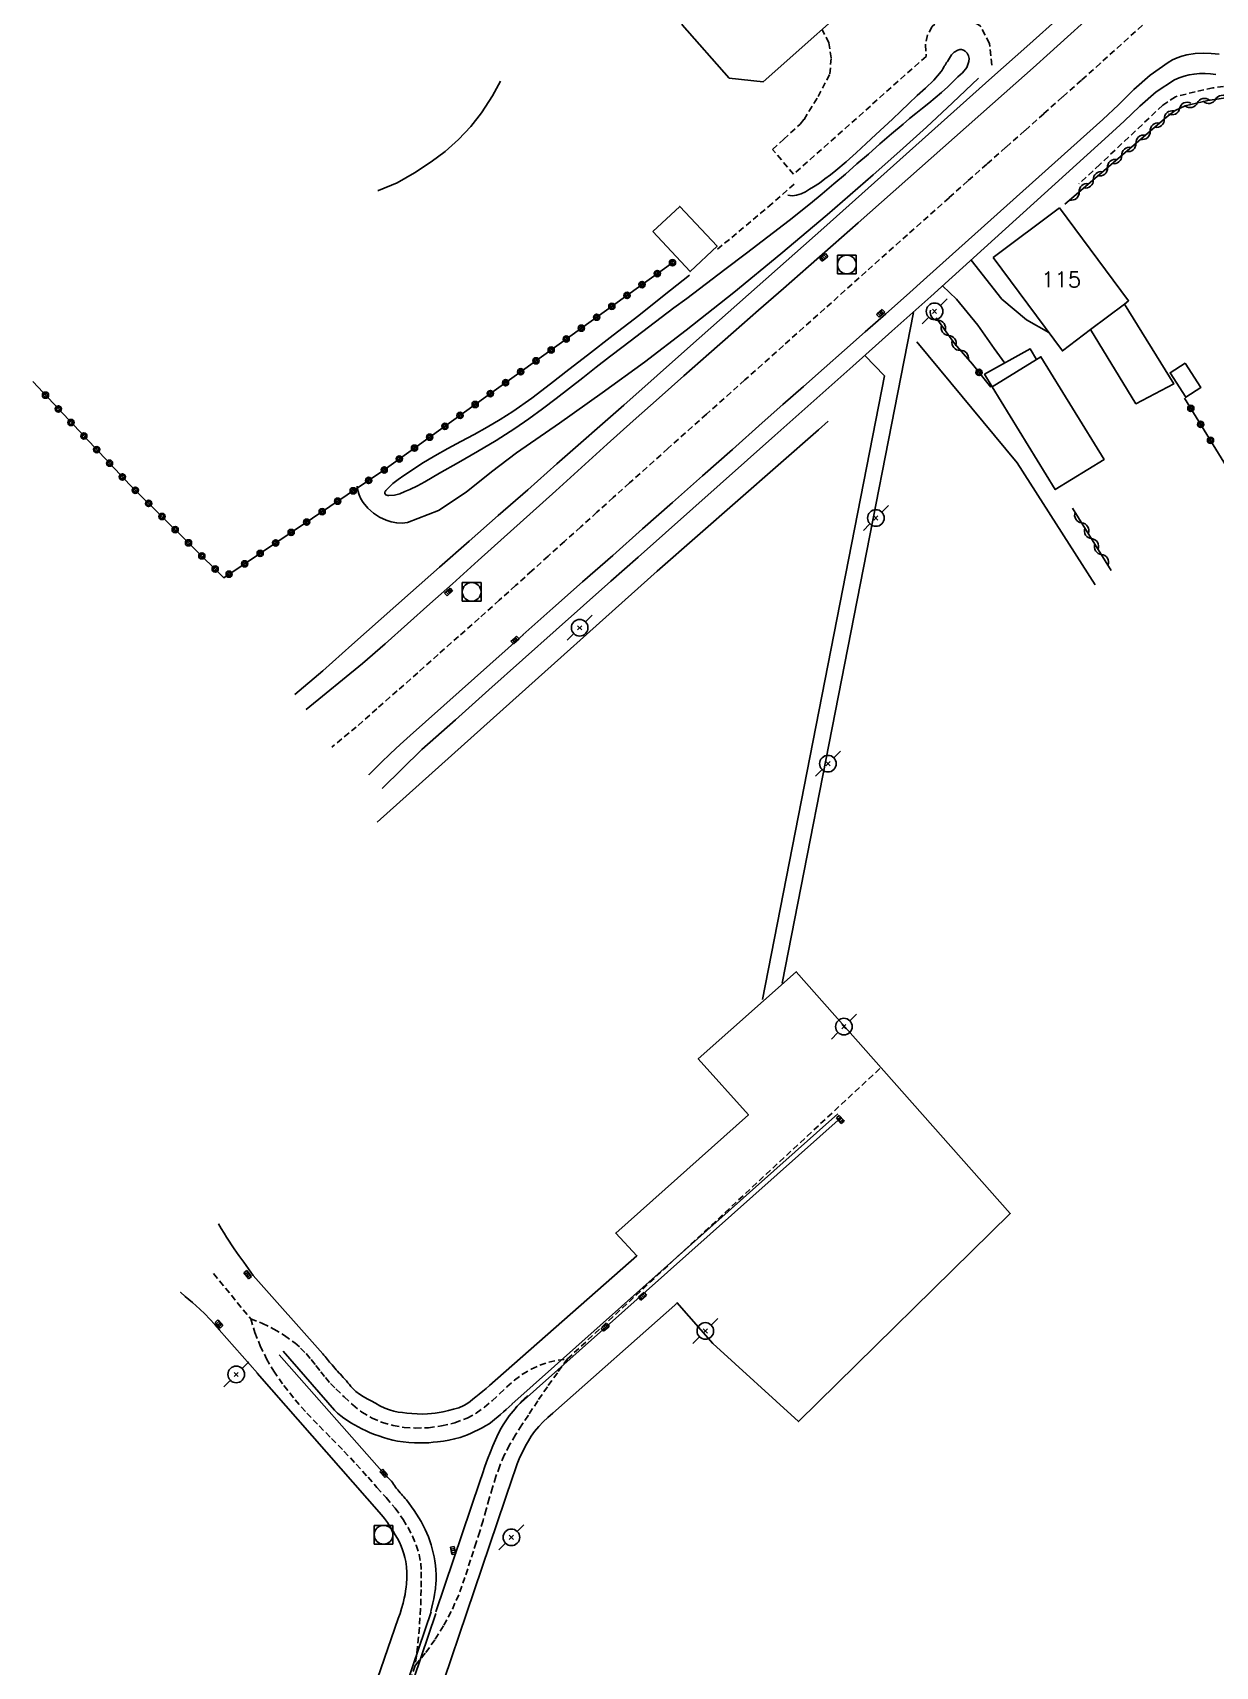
# Model space of a CAD drawing. Header units: millimetres. Extents: x 157000 to 158001, y 157000 to 158002.
# Drawn here: x 157332 to 157426.9, y 157348.4 to 157479.6 of the extents above; entities that cross this region are included whole.
import ezdxf
from ezdxf.enums import TextEntityAlignment as Align

# ---------------------------------------------------------------- set-up
doc = ezdxf.new("R2010")
doc.units = ezdxf.units.MM
doc.linetypes.add('DASHED', pattern=[0.75, 0.5, -0.25])
doc.layers.get('0').update_dxf_attribs({"linetype": 'CONTINUOUS'})
for name, color, linetype in [('W0001', 6, 'DASHED'), ('W0004', 5, 'CONTINUOUS'), ('W0008', 7, 'CONTINUOUS'), ('W0014', 7, 'CONTINUOUS'), ('W0017', 7, 'CONTINUOUS'), ('W0020', 2, 'CONTINUOUS'), ('W0051', 7, 'CONTINUOUS'), ('W0101', 7, 'CONTINUOUS'), ('W0104', 1, 'CONTINUOUS'), ('W0112', 1, 'DASHED'), ('W0211', 2, 'CONTINUOUS'), ('W0214', 2, 'CONTINUOUS'), ('W0310', 3, 'CONTINUOUS'), ('W0323', 7, 'CONTINUOUS'), ('W0330', 7, 'CONTINUOUS'), ('W0401', 7, 'CONTINUOUS'), ('W0420', 7, 'CONTINUOUS'), ('W0473', 7, 'CONTINUOUS'), ('W0991', 7, 'CONTINUOUS')]:
    doc.layers.add(name, color=color, linetype=linetype)
doc.styles.get("Standard").update_dxf_attribs({"font": 'romans.shx', "width": 0.85})

# ---------------------------------------------------------------- blocks, each defined once
blk = doc.blocks.new('T473')
for p, q in [((-0.166667, 0.166667), (0.166667, -0.166667)), ((-0.166667, -0.166667), (0.166667, 0.166667)), ((0.500001, 0.500001), (1.000002, 1.000002)), ((-1.000002, -1.000002), (-0.500001, -0.500001))]:
    blk.add_line(p, q)
blk.add_ellipse((0, 0), major_axis=(0.471405, 0.471405), ratio=1, start_param=5.4977871438, end_param=11.780972451)
blk = doc.blocks.new('T401')
for p, q in [((-0.3, 0.3), (0, 0.3)), ((-0.3, -0.25), (-0.3, 0.3)), ((-0.3, 0.15), (0, 0.15)), ((-0.3, 0), (0, 0)), ((0, 0.3), (0, -0.25)), ((-0.3, -0.15), (0, -0.15)), ((-0.3, -0.25), (-0.3, -0.3)), ((-0.3, -0.3), (0, -0.3)), ((0, -0.3), (0, -0.25))]:
    blk.add_line(p, q)
blk = doc.blocks.new('T420')
for p, q in [((0.75, 0.75), (-0.75, 0.75)), ((-0.75, 0.75), (-0.75, -0.75)), ((0.75, 0.75), (0.75, -0.75)), ((0.75, -0.75), (-0.75, -0.75))]:
    blk.add_line(p, q)
blk.add_ellipse((0, 0), major_axis=(-0.53, 0.53), ratio=1, start_param=3.926991, end_param=10.210176)
blk = doc.blocks.new('t310o')
at = {"color": 0, "linetype": 'Continuous'}
for centre, start, end in [((-0.5, 0.38), 216.8699, 323.1304), ((0.5, -0.37), 36.8699, 143.1303)]:
    blk.add_arc(centre, 0.625, start, end, dxfattribs=at)
blk = doc.blocks.new('t323o')
at = {"color": 0, "linetype": 'Continuous'}
for radius in [0.25, 0.15]:
    blk.add_circle((0, 0), radius, dxfattribs=at)

msp = doc.modelspace()

# ---------------------------------------------------------------- linework, layer by layer
at = {"layer": 'W0001'}
for points in [[(157422.21, 157481.18), (157419.97, 157479.15), (157417.72, 157477.12), (157416.21, 157475.76), (157414.69, 157474.41), (157413.17, 157473.06), (157411.65, 157471.71), (157410.13, 157470.37), (157408.61, 157469.02), (157407.09, 157467.67), (157405.57, 157466.32), (157402.24, 157463.35), (157398.92, 157460.39), (157395.6, 157457.42), (157392.27, 157454.45), (157389.19, 157451.7), (157386.1, 157448.95), (157383.01, 157446.19), (157379.93, 157443.43), (157378.62, 157442.26), (157377.31, 157441.08), (157376.01, 157439.9), (157374.7, 157438.73), (157373.4, 157437.55), (157372.09, 157436.37), (157370.78, 157435.19), (157369.47, 157434.02), (157367.84, 157432.56), (157366.2, 157431.1), (157364.56, 157429.65), (157362.92, 157428.19), (157361.28, 157426.74), (157359.64, 157425.29), (157357.99, 157423.83), (157356.02, 157422.21), (157356.02, 157422.21), (157356.02, 157422.21)], [(157374.94, 157373.1), (157400.05, 157396.44)], [(157346.53, 157379.95), (157349.51, 157376.32)], [(157349.51, 157376.32), (157350.46, 157375.95), (157351.37, 157375.5), (157352.23, 157374.98), (157353.05, 157374.39), (157353.52, 157373.98), (157353.96, 157373.53), (157354.36, 157373.05), (157354.75, 157372.57), (157355.13, 157372.08), (157355.51, 157371.6), (157355.92, 157371.13), (157356.35, 157370.69), (157357.02, 157370.05), (157357.7, 157369.41), (157358.44, 157368.83), (157359.25, 157368.35), (157360.08, 157368.01), (157360.94, 157367.76), (157361.82, 157367.61), (157362.71, 157367.55), (157363.78, 157367.58), (157364.84, 157367.72), (157365.89, 157367.97), (157366.89, 157368.35), (157367.62, 157368.74), (157368.28, 157369.22), (157368.9, 157369.75), (157369.49, 157370.3), (157370.08, 157370.85), (157370.69, 157371.39), (157371.34, 157371.88), (157372.04, 157372.29), (157372.73, 157372.6), (157373.45, 157372.84), (157374.19, 157373), (157374.94, 157373.1)], [(157349.51, 157376.32), (157349.85, 157375.22), (157350.28, 157374.15), (157350.78, 157373.12), (157351.36, 157372.13), (157352.18, 157370.96), (157353.07, 157369.83), (157354.02, 157368.76), (157355.01, 157367.72), (157356, 157366.71), (157357, 157365.7), (157357.98, 157364.66), (157358.93, 157363.6), (157359.65, 157362.78), (157360.39, 157361.97), (157361.11, 157361.13), (157361.74, 157360.22), (157362.14, 157359.56), (157362.5, 157358.87), (157362.8, 157358.15), (157363.03, 157357.41), (157363.16, 157356.71), (157363.2, 157356), (157363.2, 157355.29), (157363.19, 157354.59), (157363.15, 157353.06), (157363.05, 157351.53), (157362.91, 157350), (157362.71, 157348.48)], [(157374.94, 157373.1), (157374.13, 157371.99), (157373.33, 157370.87), (157372.56, 157369.74), (157371.8, 157368.59), (157371.29, 157367.81), (157370.78, 157367.02), (157370.29, 157366.21), (157369.87, 157365.37), (157369.51, 157364.52), (157369.2, 157363.66), (157368.92, 157362.78), (157368.66, 157361.9), (157368.41, 157361.01), (157368.16, 157360.13), (157367.9, 157359.25), (157367.62, 157358.37), (157367.16, 157356.97), (157366.71, 157355.57), (157366.21, 157354.17), (157365.61, 157352.82), (157364.98, 157351.67), (157364.29, 157350.56), (157363.53, 157349.49), (157362.71, 157348.48)], [(157362.71, 157348.48), (157359.09, 157337.85)]]:
    msp.add_lwpolyline(points, dxfattribs=at)
at = {"layer": 'W0004'}
for points in [[(157370.48, 157369.47), (157396.65, 157392.78)], [(157370.75, 157369.17), (157396.92, 157392.48)], [(157352.13, 157373.72), (157356.24, 157368.98)], [(157358.07, 157335.31), (157364, 157352.81)], [(157358.45, 157335.18), (157364.38, 157352.68)]]:
    msp.add_lwpolyline(points, dxfattribs=at)
at = {"layer": 'W0008'}
for points in [[(157358.99, 157419.98), (157358.99, 157419.98), (157358.99, 157419.98), (157358.99, 157419.98), (157358.99, 157419.98), (157359.97, 157420.95), (157360.74, 157421.7), (157361.52, 157422.43), (157362.31, 157423.15), (157371.42, 157431.25)], [(157383.71, 157377.62), (157386.62, 157374.34), (157393.48, 157368.08), (157410.49, 157384.79), (157393.3, 157404.18), (157385.44, 157397.19), (157389.47, 157392.7), (157378.82, 157383.2), (157380.52, 157381.39), (157368.68, 157370.97), (157368.41, 157370.74), (157368.14, 157370.51), (157367.86, 157370.28), (157367.58, 157370.06), (157367.35, 157369.88), (157367.12, 157369.69), (157366.87, 157369.51), (157366.61, 157369.36), (157366.21, 157369.19), (157365.8, 157369.06), (157365.38, 157368.95), (157364.95, 157368.86), (157364.64, 157368.79), (157364.33, 157368.75), (157364.02, 157368.71), (157363.71, 157368.69), (157363.29, 157368.68), (157362.88, 157368.69), (157362.46, 157368.71), (157362.05, 157368.75), (157361.7, 157368.79), (157361.35, 157368.84), (157361, 157368.91), (157360.65, 157369.01), (157360.27, 157369.16), (157359.89, 157369.34), (157359.53, 157369.54), (157359.17, 157369.74), (157358.86, 157369.91), (157358.54, 157370.09), (157358.24, 157370.28), (157357.95, 157370.49), (157357.81, 157370.62), (157357.68, 157370.76), (157357.55, 157370.9), (157357.43, 157371.04), (157357.31, 157371.19), (157357.19, 157371.34), (157357.06, 157371.48), (157356.94, 157371.62), (157356.83, 157371.75), (157356.71, 157371.87), (157356.6, 157372), (157356.49, 157372.12), (157356.37, 157372.24), (157356.26, 157372.37), (157356.15, 157372.49), (157356.04, 157372.62), (157355.94, 157372.73), (157355.85, 157372.84), (157355.76, 157372.96), (157355.67, 157373.07), (157355.57, 157373.18), (157355.48, 157373.3), (157355.39, 157373.41), (157355.29, 157373.52), (157349.72, 157379.8)], [(157349.72, 157379.8), (157349.33, 157380.34), (157348.95, 157380.87), (157348.57, 157381.41), (157348.19, 157381.95), (157347.98, 157382.26), (157347.77, 157382.57), (157347.57, 157382.88), (157347.37, 157383.19), (157347.15, 157383.57), (157346.93, 157383.96), (157346.93, 157383.96), (157346.93, 157383.96), (157346.93, 157383.96)], [(157343.88, 157378.45), (157343.88, 157378.45), (157343.88, 157378.45), (157343.88, 157378.45), (157343.88, 157378.45), (157344.26, 157378.12), (157344.85, 157377.62), (157345.42, 157377.1), (157345.84, 157376.71), (157346.24, 157376.3), (157346.63, 157375.88), (157347.01, 157375.45)], [(157383.8, 157377.62), (157373.76, 157368.76), (157373.37, 157368.41), (157372.99, 157368.06), (157372.63, 157367.68), (157372.3, 157367.28), (157372.03, 157366.91), (157371.8, 157366.53), (157371.58, 157366.13), (157371.38, 157365.73), (157371.13, 157365.21), (157370.91, 157364.67), (157370.71, 157364.13), (157370.52, 157363.58), (157361.34, 157336.44)], [(157346.98, 157375.45), (157350.05, 157371.95)], [(157363.97, 157352.83), (157364.06, 157353.17), (157364.14, 157353.51), (157364.21, 157353.85), (157364.27, 157354.2), (157364.3, 157354.35), (157364.32, 157354.5), (157364.34, 157354.65), (157364.36, 157354.81), (157364.37, 157354.96), (157364.38, 157355.12), (157364.39, 157355.27), (157364.4, 157355.42), (157364.4, 157355.79), (157364.38, 157356.16), (157364.35, 157356.53), (157364.3, 157356.89), (157364.25, 157357.22), (157364.17, 157357.55), (157364.09, 157357.87), (157364, 157358.19), (157363.9, 157358.51), (157363.79, 157358.82), (157363.66, 157359.12), (157363.53, 157359.42), (157363.37, 157359.73), (157363.2, 157360.04), (157363.02, 157360.34), (157362.83, 157360.64), (157362.63, 157360.93), (157362.43, 157361.22), (157362.22, 157361.5), (157362.01, 157361.78), (157361.91, 157361.9), (157361.81, 157362.02), (157361.71, 157362.13), (157361.61, 157362.25), (157361.51, 157362.36), (157361.41, 157362.48), (157361.31, 157362.59), (157361.21, 157362.71), (157361.13, 157362.82), (157361.05, 157362.94), (157360.97, 157363.06), (157360.89, 157363.18), (157360.81, 157363.3), (157360.72, 157363.41), (157360.61, 157363.51), (157360.5, 157363.61), (157360.43, 157363.65), (157351.8, 157373.42)], [(157350.02, 157371.96), (157360, 157360.6), (157360.25, 157360.29), (157360.49, 157359.96), (157360.72, 157359.62), (157360.94, 157359.28), (157361.12, 157358.98), (157361.29, 157358.69), (157361.45, 157358.38), (157361.6, 157358.07), (157361.71, 157357.77), (157361.81, 157357.47), (157361.89, 157357.16), (157361.96, 157356.85), (157362.01, 157356.4), (157362.04, 157355.96), (157362.04, 157355.51), (157362.02, 157355.06), (157361.99, 157354.77), (157361.95, 157354.48), (157361.9, 157354.19), (157361.84, 157353.91), (157361.74, 157353.49), (157361.62, 157353.08), (157361.5, 157352.67), (157361.36, 157352.26), (157356.06, 157336.87)], [(157356.24, 157368.98), (157356.49, 157368.76), (157356.74, 157368.54), (157357, 157368.34), (157357.27, 157368.15), (157357.56, 157367.97), (157357.85, 157367.8), (157358.14, 157367.64), (157358.44, 157367.48), (157358.77, 157367.33), (157359.1, 157367.18), (157359.44, 157367.04), (157359.79, 157366.92), (157360.16, 157366.79), (157360.53, 157366.68), (157360.91, 157366.58), (157361.3, 157366.51), (157361.75, 157366.44), (157362.2, 157366.4), (157362.65, 157366.37), (157363.1, 157366.36), (157363.46, 157366.36), (157363.81, 157366.38), (157364.17, 157366.41), (157364.52, 157366.45), (157364.98, 157366.51), (157365.43, 157366.58), (157365.88, 157366.68), (157366.33, 157366.8), (157366.62, 157366.9), (157366.91, 157367.01), (157367.2, 157367.14), (157367.48, 157367.27), (157367.78, 157367.42), (157368.08, 157367.56), (157368.37, 157367.72), (157368.65, 157367.89), (157368.89, 157368.07), (157369.12, 157368.26), (157369.34, 157368.45), (157369.56, 157368.64), (157369.8, 157368.85), (157370.03, 157369.05), (157370.26, 157369.26), (157370.49, 157369.47)]]:
    msp.add_lwpolyline(points, dxfattribs=at)
at = {"layer": 'W0014'}
for points in [[(157409.02, 157475.97), (157411.82, 157478.47), (157414.62, 157480.97), (157417.43, 157483.47), (157420.23, 157485.96), (157423.96, 157489.28), (157427.68, 157492.6), (157431.41, 157495.91), (157435.13, 157499.23)], [(157416.44, 157480.47), (157415.07, 157479.23), (157413.69, 157477.99), (157412.32, 157476.75), (157410.94, 157475.52)], [(157417.91, 157472.61), (157419.17, 157473.79), (157420.42, 157475), (157421.73, 157476.16), (157423.15, 157477.18), (157423.51, 157477.38), (157423.88, 157477.55), (157424.27, 157477.69), (157424.67, 157477.8), (157425.32, 157477.89), (157425.97, 157477.92), (157426.62, 157477.9), (157427.26, 157477.84)], [(157418.37, 157471.32), (157419.63, 157472.48), (157420.88, 157473.68), (157422.21, 157474.82), (157423.67, 157475.78), (157424.05, 157475.95), (157424.44, 157476.09), (157424.84, 157476.18), (157425.24, 157476.25), (157425.68, 157476.29), (157426.12, 157476.3), (157426.56, 157476.27), (157426.99, 157476.22)], [(157409.02, 157475.97), (157395.53, 157463.9)], [(157410.94, 157475.52), (157398.27, 157464.31)], [(157403.8, 157459.94), (157417.91, 157472.61)], [(157404.11, 157458.4), (157418.37, 157471.32)]]:
    msp.add_lwpolyline(points, dxfattribs=at)
at = {"layer": 'W0017'}
for points in [[(157407.34, 157461.3), (157409.8, 157458.19), (157411.78, 157456.51), (157413.57, 157455.51)], [(157410.05, 157453.05), (157409.19, 157454.23), (157407.89, 157456.08), (157406.17, 157458.19), (157405.06, 157459.26)]]:
    msp.add_lwpolyline(points, dxfattribs=at)
at = {"layer": 'W0020'}
for points in [[(157402.72, 157457.11), (157392.18, 157403.27)], [(157398.82, 157453.66), (157400.39, 157452.02), (157390.59, 157401.97)]]:
    msp.add_lwpolyline(points, dxfattribs=at)
at = {"layer": 'W0051'}
for points in [[(157353.06, 157426.44), (157353.06, 157426.44), (157353.06, 157426.44), (157355.3, 157428.35), (157357.63, 157430.44), (157359.98, 157432.52), (157362.33, 157434.6), (157364.68, 157436.67), (157367.04, 157438.74), (157369.39, 157440.81), (157371.75, 157442.88), (157374.1, 157444.95), (157379.46, 157449.68), (157384.82, 157454.42), (157390.18, 157459.16), (157395.53, 157463.9)], [(157398.27, 157464.31), (157396.28, 157462.55), (157394.28, 157460.8), (157392.28, 157459.04), (157390.28, 157457.29), (157388.28, 157455.53), (157386.29, 157453.78), (157384.29, 157452.02), (157382.3, 157450.25), (157380.22, 157448.4), (157378.14, 157446.53), (157376.07, 157444.67), (157374, 157442.8), (157371.93, 157440.93), (157369.85, 157439.06), (157367.78, 157437.2), (157365.7, 157435.33), (157363.9, 157433.73), (157362.1, 157432.12), (157360.3, 157430.52), (157358.5, 157428.92), (157358.5, 157428.92), (157353.97, 157425.25), (157353.97, 157425.25), (157353.97, 157425.25)], [(157371.37, 157431.23), (157373.76, 157433.36), (157376.16, 157435.49), (157378.57, 157437.61), (157380.97, 157439.74), (157383.37, 157441.86), (157385.78, 157443.99), (157388.18, 157446.11), (157390.58, 157448.24), (157392.23, 157449.71), (157393.88, 157451.17), (157395.54, 157452.63), (157397.19, 157454.09), (157398.85, 157455.55), (157400.5, 157457.01), (157402.16, 157458.47), (157403.8, 157459.94)], [(157374.04, 157431.63), (157376.23, 157433.58), (157378.43, 157435.53), (157380.62, 157437.48), (157382.81, 157439.42), (157385.01, 157441.37), (157387.2, 157443.32), (157389.39, 157445.27), (157391.59, 157447.23), (157394.72, 157450.02), (157397.85, 157452.81), (157400.98, 157455.6), (157404.11, 157458.4)]]:
    msp.add_lwpolyline(points, dxfattribs=at)
at = {"layer": 'W0101'}
for points in [[(157389.01, 157493.07), (157393.02, 157488.59), (157391, 157486.99), (157392.52, 157485.43), (157395.24, 157488.17), (157399.52, 157483.51), (157390.64, 157475.63), (157387.93, 157475.92), (157384.16, 157480.19), (157384.48, 157483.81), (157383.37, 157484.21), (157381.74, 157485.68), (157381.42, 157486.29)], [(157414.44, 157465.5), (157409.11, 157461.53)], [(157419.67, 157457.78), (157419.98, 157458.05), (157414.44, 157465.5)], [(157409.11, 157461.53), (157414.67, 157454.02), (157416.94, 157455.74)], [(157419.67, 157457.78), (157416.94, 157455.74)]]:
    msp.add_lwpolyline(points, dxfattribs=at)
at = {"layer": 'W0104'}
for points in [[(157381.79, 157463.6), (157384.78, 157460.39), (157386.95, 157462.42), (157383.95, 157465.62)], [(157409.03, 157451.14), (157414.1, 157442.89), (157418.02, 157445.31), (157412.95, 157453.56)], [(157424.53, 157453.04), (157425.78, 157451.08), (157424.57, 157450.31), (157423.32, 157452.27)]]:
    msp.add_lwpolyline(points, close=True, dxfattribs=at)
for points in [[(157416.94, 157455.74), (157420.58, 157449.78), (157423.61, 157451.37), (157419.67, 157457.78)], [(157409.03, 157451.14), (157408.43, 157452.15), (157412.09, 157454.18), (157412.6, 157453.34)]]:
    msp.add_lwpolyline(points, dxfattribs=at)
at = {"layer": 'W0112'}
for points in [[(157409.02, 157476.97), (157408.82, 157478.71), (157408.05, 157480.16), (157406.63, 157480.87), (157405.01, 157480.75), (157404.21, 157480.06), (157403.84, 157479.39), (157403.68, 157478.59), (157403.74, 157477.67), (157393.09, 157468.21), (157391.39, 157470.2), (157392.3, 157471.01), (157393.61, 157472.22), (157393.93, 157472.61), (157395.06, 157474.44), (157396.01, 157476.26), (157396.1, 157477.54), (157395.92, 157478.76), (157395.39, 157479.83)], [(157441.83, 157456.94), (157437.32, 157463.52), (157432.26, 157471), (157430.02, 157474.26), (157429.52, 157474.73), (157428.35, 157475.35), (157426.76, 157475.14), (157425.34, 157474.83), (157423.75, 157474.43), (157422.73, 157473.75), (157417.68, 157468.99), (157416, 157467.43)], [(157393.13, 157467.42), (157391.38, 157465.86), (157388.52, 157463.46), (157386.87, 157462.09)]]:
    msp.add_lwpolyline(points, dxfattribs=at)
at = {"layer": 'W0211'}
for points in [[(157392.64, 157466.52), (157392.81, 157466.49), (157392.98, 157466.48), (157393.16, 157466.49), (157393.33, 157466.52), (157393.69, 157466.63), (157394.04, 157466.8), (157394.37, 157467), (157394.69, 157467.2), (157395.16, 157467.5), (157395.61, 157467.83), (157396.05, 157468.16), (157396.48, 157468.51), (157397.31, 157469.21), (157398.11, 157469.93), (157398.91, 157470.67), (157399.7, 157471.4), (157400.37, 157472.02), (157401.03, 157472.64), (157401.69, 157473.27), (157402.35, 157473.89), (157403.01, 157474.52), (157403.68, 157475.13), (157404.34, 157475.77), (157404.94, 157476.46), (157405.01, 157476.56), (157405.07, 157476.66), (157405.13, 157476.76), (157405.19, 157476.87), (157405.25, 157476.97), (157405.31, 157477.07), (157405.37, 157477.18), (157405.44, 157477.27), (157405.6, 157477.52), (157405.78, 157477.78), (157405.99, 157478.02), (157406.28, 157478.18), (157406.43, 157478.22), (157406.58, 157478.21), (157406.73, 157478.17), (157406.87, 157478.09), (157407.02, 157477.92), (157407.13, 157477.72), (157407.18, 157477.5), (157407.17, 157477.27), (157406.99, 157476.78), (157406.66, 157476.36), (157406.29, 157476.02), (157405.95, 157475.7), (157405.47, 157475.23), (157404.98, 157474.77), (157404.47, 157474.34), (157403.95, 157473.92), (157403.43, 157473.5), (157402.91, 157473.09), (157402.39, 157472.67), (157401.88, 157472.24), (157400.95, 157471.45), (157400.02, 157470.64), (157399.1, 157469.83), (157398.18, 157469.03), (157397.25, 157468.22), (157396.32, 157467.43), (157395.38, 157466.63), (157394.44, 157465.86), (157392.74, 157464.5), (157391.02, 157463.18), (157389.3, 157461.88), (157387.57, 157460.57), (157386.55, 157459.79), (157385.53, 157459.02), (157384.51, 157458.24), (157383.49, 157457.47), (157382.46, 157456.7), (157381.44, 157455.93), (157380.42, 157455.16), (157379.4, 157454.39), (157378.32, 157453.56), (157377.24, 157452.72), (157376.18, 157451.87), (157375.11, 157451.03), (157374.03, 157450.2), (157372.94, 157449.37), (157371.84, 157448.57), (157370.72, 157447.8), (157369.23, 157446.84), (157367.72, 157445.94), (157366.19, 157445.07), (157364.66, 157444.2), (157364.07, 157443.86), (157363.49, 157443.51), (157362.9, 157443.19), (157362.28, 157442.9), (157361.89, 157442.73), (157361.48, 157442.56), (157361.05, 157442.44), (157360.6, 157442.42), (157360.52, 157442.42), (157360.44, 157442.44), (157360.35, 157442.48), (157360.29, 157442.57), (157360.28, 157442.64), (157360.29, 157442.71), (157360.32, 157442.77), (157360.36, 157442.82), (157360.4, 157442.86), (157360.44, 157442.9), (157360.49, 157442.94), (157360.53, 157442.98), (157360.92, 157443.37), (157361.35, 157443.71), (157361.8, 157444.03), (157362.25, 157444.33), (157363.25, 157444.99), (157364.29, 157445.6), (157365.34, 157446.19), (157366.39, 157446.75), (157367.45, 157447.32), (157368.5, 157447.9), (157369.54, 157448.51), (157370.55, 157449.16), (157372.09, 157450.24), (157373.58, 157451.37), (157375.06, 157452.53), (157376.54, 157453.69), (157378.6, 157455.28), (157380.66, 157456.88), (157382.71, 157458.49), (157384.75, 157460.1)], [(157359.72, 157466.9), (157359.76, 157466.91), (157361.26, 157467.53), (157362.66, 157468.32), (157363.99, 157469.19), (157365.13, 157470.04), (157366.19, 157470.99), (157367.17, 157472.03), (157368.05, 157473.15), (157368.92, 157474.49), (157369.56, 157475.69)]]:
    msp.add_lwpolyline(points, dxfattribs=at)
at = {"layer": 'W0214'}
msp.add_lwpolyline([(157407.93, 157475.92), (157405.85, 157473.94), (157403.75, 157471.99), (157401.62, 157470.06), (157399.47, 157468.16), (157395.78, 157464.96), (157392.06, 157461.81), (157388.3, 157458.71), (157384.47, 157455.68), (157381.13, 157453.13), (157377.73, 157450.65), (157374.3, 157448.23), (157370.84, 157445.85), (157368.83, 157444.33), (157366.8, 157442.68), (157364.58, 157441.21), (157362.11, 157440.26), (157361.67, 157440.19), (157361.23, 157440.21), (157360.8, 157440.29), (157360.39, 157440.43), (157359.86, 157440.68), (157359.36, 157441.01), (157358.92, 157441.4), (157358.53, 157441.85), (157358.35, 157442.15), (157358.21, 157442.48), (157358.12, 157442.82), (157358.07, 157443.17)], dxfattribs=at)
at = {"layer": 'W0310'}
for points in [[(157441.3, 157457.14), (157436.14, 157464.51), (157432.15, 157470.49), (157429.7, 157473.65), (157429.24, 157474.28), (157428.95, 157474.44), (157428.33, 157474.43), (157426.36, 157474.13), (157424.52, 157473.71), (157423.72, 157473.32), (157423.02, 157472.78), (157414.87, 157465.81)], [(157407.46, 157452.95), (157406.02, 157454.61), (157404.54, 157456.67)], [(157415.49, 157441.4), (157418.6, 157436.4)]]:
    msp.add_lwpolyline(points, dxfattribs=at)
at = {"layer": 'W0323'}
for points in [[(157332.01, 157451.56), (157339.83, 157443.25), (157347.36, 157435.81), (157360.13, 157444.4), (157383.39, 157461.12)], [(157408.92, 157451.12), (157407.45, 157452.96)], [(157476.07, 157402.48), (157467.63, 157397.28), (157460.05, 157392.66), (157451.13, 157407.55), (157438.13, 157428.03), (157424.48, 157450.22)]]:
    msp.add_lwpolyline(points, dxfattribs=at)
at = {"layer": 'W0330'}
for points in [[(157403, 157454.74), (157411.05, 157445.03), (157417.3, 157435.24)], [(157395.87, 157448.38), (157395.1, 157447.7), (157382.15, 157436.34), (157369.01, 157424.58), (157359.67, 157416.18)], [(157360.07, 157418.9), (157360.07, 157418.9), (157363.24, 157422.02), (157365.94, 157424.42), (157368.64, 157426.82), (157371.34, 157429.22), (157374.04, 157431.63)], [(157364.38, 157352.79), (157367.91, 157363.27), (157368.11, 157363.87), (157368.31, 157364.47), (157368.52, 157365.06), (157368.75, 157365.65), (157368.95, 157366.13), (157369.16, 157366.61), (157369.39, 157367.08), (157369.63, 157367.54), (157369.78, 157367.8), (157369.93, 157368.05), (157370.09, 157368.29), (157370.26, 157368.53), (157370.41, 157368.73), (157370.57, 157368.92), (157370.74, 157369.11), (157370.9, 157369.3), (157371.04, 157369.44), (157371.17, 157369.59), (157371.31, 157369.73), (157371.45, 157369.87), (157371.53, 157369.94), (157371.61, 157370.01), (157371.68, 157370.08), (157371.76, 157370.14)]]:
    msp.add_lwpolyline(points, dxfattribs=at)

# ---------------------------------------------------------------- block references
at = {"layer": 'W0310'}
for p, rotation in [((157424.08, 157473.49), 206.0457683010215), ((157425.5, 157473.93), 192.8699476103295), ((157426.97, 157474.22), 188.621672886374), ((157421.71, 157471.66), 220.5444950116208), ((157422.85, 157472.64), 220.5444950116208), ((157420.57, 157470.69), 220.5444950116208), ((157419.43, 157469.71), 220.5444950116208), ((157417.15, 157467.76), 220.5444950116208), ((157418.29, 157468.74), 220.5444950116208), ((157416.01, 157466.79), 220.5444950116208), ((157404.68, 157456.48), 125.6138305318494), ((157405.55, 157455.26), 125.6138305318494), ((157406.47, 157454.08), 130.9012401780787), ((157416.22, 157440.22), 301.8803897802809), ((157417.01, 157438.95), 301.8803897802809), ((157417.81, 157437.68), 301.8803897802809)]:
    msp.add_blockref('t310o', p, dxfattribs=dict(at, rotation=rotation))
at = {"layer": 'W0323'}
for p, rotation in [((157382.15, 157460.23), 35.69902808359509), ((157383.37, 157461.1), 35.69902808359509), ((157380.93, 157459.35), 35.69902808359509), ((157378.5, 157457.6), 35.69902808359509), ((157379.72, 157458.48), 35.69902808359509), ((157377.28, 157456.73), 35.69902808359509), ((157374.84, 157454.98), 35.69902808359509), ((157376.06, 157455.85), 35.69902808359509), ((157373.63, 157454.1), 35.69902808359509), ((157371.19, 157452.35), 35.69902808359509), ((157372.41, 157453.23), 35.69902808359509), ((157407.98, 157452.3), 128.610326758894), ((157369.97, 157451.47), 35.69902808359509), ((157333.04, 157450.47), 313.2855470163797), ((157367.53, 157449.72), 35.69902808359509), ((157368.75, 157450.6), 35.69902808359509), ((157334.07, 157449.37), 313.2855470163797), ((157366.32, 157448.85), 35.69902808359509), ((157424.98, 157449.41), 121.5962644746481), ((157335.09, 157448.28), 313.2855470163797), ((157336.12, 157447.19), 313.2855470163797), ((157363.88, 157447.1), 35.69902808359509), ((157365.1, 157447.97), 35.69902808359509), ((157425.77, 157448.13), 121.5962644746481), ((157337.15, 157446.1), 313.2855470163797), ((157362.66, 157446.22), 35.69902808359509), ((157426.56, 157446.85), 121.5962644746481), ((157338.18, 157445.01), 313.2855470163797), ((157360.23, 157444.47), 35.69902808359509), ((157361.44, 157445.35), 35.69902808359509), ((157339.21, 157443.91), 313.2855470163797), ((157358.98, 157443.63), 33.93384271837301), ((157340.25, 157442.84), 315.359720311948), ((157356.49, 157441.96), 33.93384271837301), ((157357.74, 157442.79), 33.93384271837301), ((157341.32, 157441.78), 315.359720311948), ((157342.39, 157440.73), 315.359720311948), ((157355.25, 157441.12), 33.93384271837301), ((157343.45, 157439.68), 315.359720311948), ((157352.76, 157439.45), 33.93384271837301), ((157354.01, 157440.28), 33.93384271837301), ((157344.52, 157438.62), 315.359720311948), ((157351.52, 157438.61), 33.93384271837301), ((157345.59, 157437.57), 315.359720311948), ((157349.03, 157436.93), 33.93384271837301), ((157350.27, 157437.77), 33.93384271837301), ((157346.66, 157436.51), 315.359720311948), ((157347.78, 157436.1), 33.93384271837301)]:
    msp.add_blockref('t323o', p, dxfattribs=dict(at, rotation=rotation))
at = {"layer": 'W0401'}
for p, rotation in [((157395.42, 157461.64), 131.313573304114), ((157400.18, 157456.93), 311.4928776089724), ((157365.3, 157434.79), 131.7852388474384), ((157370.83, 157430.7), 311.6179554481482), ((157396.95, 157392.42), 41.54759357116801), ((157349.39, 157379.96), 36.14373914515069), ((157380.86, 157378.25), 131.4081714241187), ((157346.86, 157375.81), 221.555057146698), ((157377.87, 157375.75), 131.3339136074623), ((157360.3, 157364.02), 41.44847386593279), ((157365.91, 157357.75), 12.17521198898526)]:
    msp.add_blockref('T401', p, dxfattribs=dict(at, rotation=rotation))
at = {"layer": 'W0420'}
for p in [(157397.37, 157460.96), (157367.25, 157434.68), (157360.18, 157358.99)]:
    msp.add_blockref('T420', p, dxfattribs=at)
at = {"layer": 'W0473'}
for p in [(157404.41, 157457.2), (157399.7, 157440.61), (157375.92, 157431.8), (157395.85, 157420.89), (157397.13, 157399.78), (157386.01, 157375.35), (157348.35, 157371.86), (157370.44, 157358.78)]:
    msp.add_blockref('T473', p, dxfattribs=at)

# ---------------------------------------------------------------- texts
at = {"layer": 'W0991'}
msp.add_text('115', height=1.25, dxfattribs=at).set_placement((157414.57, 157459.76), align=Align.MIDDLE_CENTER)

doc.saveas('drawing.dxf')
